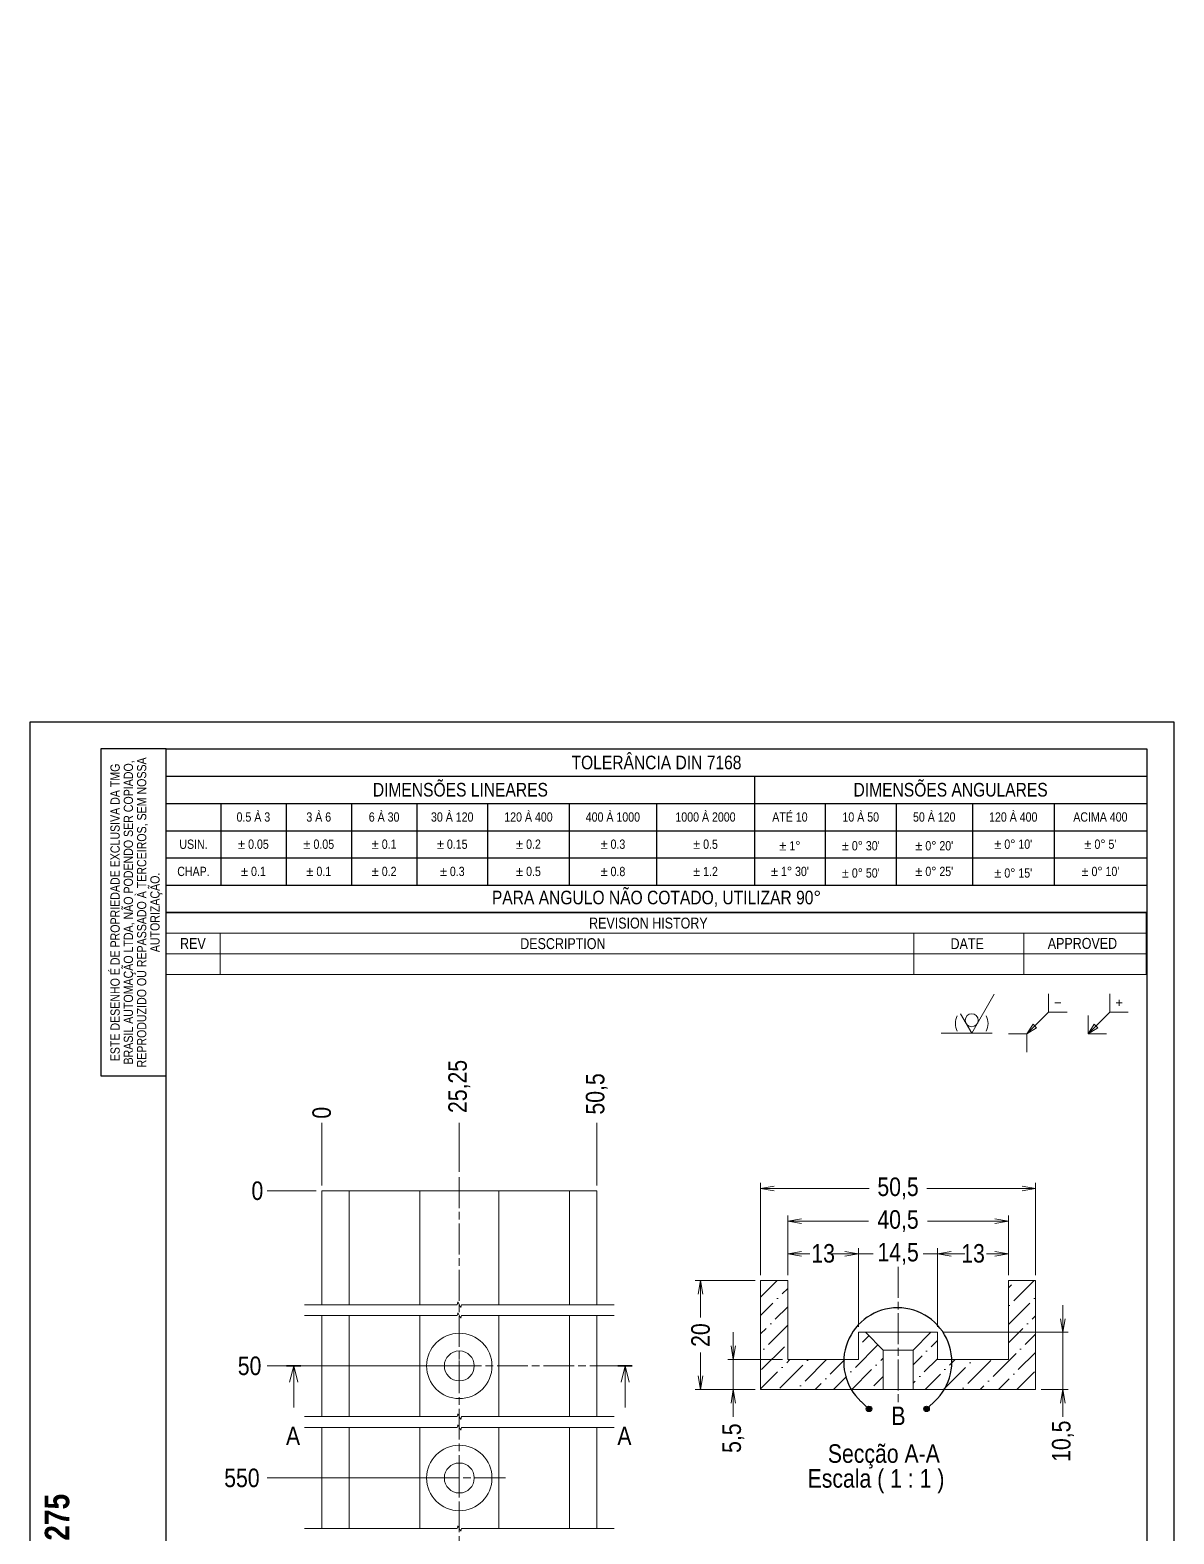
# Model space of a CAD drawing. Header units: millimetres. Extents: x 0 to 210, y 0 to 848.
# Drawn here: x 0 to 210, y 147.9 to 424 of the extents above; entities that cross this region are included whole.
import ezdxf

# ---------------------------------------------------------------- set-up
doc = ezdxf.new("R2010")
doc.units = ezdxf.units.MM
doc.linetypes.add('CHAIN', pattern=[0.3543, 0.2362, -0.0295, 0.0591, -0.0295])
doc.layers.get('0').update_dxf_attribs({"lineweight": 25})
for name, color, linetype, lineweight in [('BORDA', 7, 'Continuous', 25), ('CONTORNO', 7, 'Continuous', 9), ('TMG - Bordas do Detalhe', 7, 'Continuous', 25), ('TMG - Secção', 7, 'CHAIN', 18), ('TMG - Simbolos', 7, 'Continuous', 18), ('TMG - Título', 7, 'Continuous', 18), ('TMG - Visível', 7, 'Continuous', 18)]:
    doc.layers.add(name, color=color, linetype=linetype, lineweight=lineweight)
for name, color, linetype, lineweight, true_color in [('TMG - Cota', 1, 'Continuous', 18, 0xff0000), ('TMG - Hachura', 7, 'Continuous', 9, 0xff8000), ('TMG - Linha de Centro', 5, 'Continuous', 9, 0x0000ff), ('TMG - Linha de Quebra', 5, 'Continuous', 9, 0x0000ff), ('TMG - Marca de Centro', 5, 'Continuous', 9, 0x0000ff), ('TMG - Simbologia Usinagem', 5, 'Continuous', 18, 0x0000ff)]:
    doc.layers.add(name, color=color, linetype=linetype, lineweight=lineweight, true_color=true_color)
doc.styles.add('Estilo de texto118', font='')
doc.styles.add('Estilo de texto120', font='')
doc.styles.add('TMG - Cota', font='technic_.ttf')
doc.styles.add('TMG - Lista de Peças', font='technic_.ttf')
doc.styles.add('TMG - Tolerância', font='technic_.ttf')
doc.styles.get('Estilo de texto118').set_extended_font_data('Technic', bold=True)
doc.styles.get('Estilo de texto120').set_extended_font_data('Technic', bold=True)
doc.dimstyles.new('TMG - Cota', dxfattribs={"dimtxt": 3.4, "dimasz": 2.5, "dimexe": 1, "dimexo": 1, "dimgap": 0.8, "dimtad": 0, "dimtxsty": 'TMG - Cota', "dimblk": 'OPEN', "dimcen": 0.09, "dimdle": 10, "dimclrd": 256, "dimclre": 256, "dimclrt": 256, "dimadec": 0, "dimazin": 0, "dimtfac": 0.470588, "dimtmove": 0, "dimatfit": 3, "dimldrblk": 'Open-1', "dimfxl": 0, "dimtolj": 1, "dimtzin": 0, "dimlwd": -1, "dimlwe": -1, "dimarcsym": 0})
pattern_1 = [(45, (0, 0), (1.262849, 4.630445), [5.953125, -1.190625, 0, -1.190625])]

# ---------------------------------------------------------------- blocks, each defined once
blk = doc.blocks.new('Bordas BORDA A4')
at = {"layer": 'BORDA'}
for p, q in [((0, 297), (210, 297)), ((0, 0), (0, 297)), ((210, 297), (210, 0)), ((210, 0), (0, 0))]:
    blk.add_line(p, q, dxfattribs=at)
at = {"layer": 'BORDA', "lineweight": 30}
for p, q in [((25, 292), (205, 292)), ((25, 5), (25, 292)), ((205, 292), (205, 5)), ((205, 5), (25, 5))]:
    blk.add_line(p, q, dxfattribs=at)
at = {"layer": 'CONTORNO'}
for tag, p, height, style in [('STOCK_NUMBER_001', (7.2, 136.36), 4.5, 'Estilo de texto118'), ('FILENAME_AND_PATH_001', (23.73, 4.84), 2, 'Estilo de texto120')]:
    blk.add_attdef(tag, p, '', height=height, rotation=90, dxfattribs=dict(at, style=style))
blk = doc.blocks.new('TMG.Propriedade')
at = {"layer": 'TMG - Simbolos', "lineweight": 30}
for p, q in [((-12, 0), (-12, -60)), ((0, 0), (-12, 0)), ((-12, -60), (0, -60))]:
    blk.add_line(p, q, dxfattribs=at)
at = {"layer": 'TMG - Simbolos'}
blk.add_line((0, 0), (0, -60), dxfattribs=at)
at = {"layer": 'TMG - Simbolos', "insert": (-5.47, -30), "char_height": 1.7, "width": 58.8074, "attachment_point": 5, "rotation": 90, "line_spacing_factor": 0.860529, "style": 'TMG - Tolerância'}
blk.add_mtext('\\fTechnic|b0|i0;{\\H1.7000;ESTE DESENHO É DE PROPRIEDADE EXCLUSIVA DA TMG BRASIL AUTOMAÇÃO LTDA}\\fTechnic|b0|i0;{\\H1.7000;, NÃO PODENDO SER COPIADO, REPRODUZIDO OU REPASSADO À TERCEIROS, SEM NOSSA AUTORIZAÇÃO.}\\fTechnic|b0|i0;{\\H1.6000;\\P}', dxfattribs=at)
blk = doc.blocks.new('Tolerâncias DIN 7168')
at = {"layer": 'TMG - Simbolos', "lineweight": 30}
for p, q in [((-180, -30), (-180, 0)), ((-180, -5), (0, -5)), ((-72, -5), (-72, -25)), ((-180, -10), (0, -10)), ((-170, -10), (-170, -25)), ((-158, -10), (-158, -25)), ((-146, -10), (-146, -25)), ((-134, -10), (-134, -25)), ((-121, -10), (-121, -25)), ((-106, -10), (-106, -25)), ((-90, -10), (-90, -25)), ((-59, -10), (-59, -25)), ((-46, -10), (-46, -25)), ((-32, -10), (-32, -25)), ((-17, -10), (-17, -25)), ((-180, -15), (0, -15)), ((-180, -20), (0, -20)), ((-180, -25), (0, -25)), ((-180, -30), (0, -30)), ((0, -30), (-180, -30))]:
    blk.add_line(p, q, dxfattribs=at)
at = {"layer": 'TMG - Simbolos'}
for p, q in [((-180, 0), (0, 0)), ((0, 0), (0, -30))]:
    blk.add_line(p, q, dxfattribs=at)
at = {"layer": 'TMG - Simbolos', "attachment_point": 5, "style": 'TMG - Tolerância'}
for s, insert, char_height in [('\\fTechnic|b0|i0;{\\H2.5000;TOLERÂNCIA DIN 7168}', (-90, -2.5), 2.5), ('\\fTechnic|b0|i0;{\\H2.5000;DIMENSÕES LINEARES}', (-126, -7.5), 2.5), ('\\fTechnic|b0|i0;{\\H2.5000;DIMENSÕES ANGULARES}', (-36, -7.5), 2.5), ('\\fTechnic|b0|i0;{\\H1.7000;0.5 À 3}', (-164, -12.5), 1.7), ('\\fTechnic|b0|i0;{\\H1.7000;3 À 6}', (-152, -12.5), 1.7), ('\\fTechnic|b0|i0;{\\H1.7000;6 À 30}', (-140, -12.5), 1.7), ('\\fTechnic|b0|i0;{\\H1.7000;30 À 120}', (-127.5, -12.5), 1.7), ('\\fTechnic|b0|i0;{\\H1.7000;120 À 400}', (-113.5, -12.5), 1.7), ('\\fTechnic|b0|i0;{\\H1.7000;400 À 1000}', (-98, -12.5), 1.7), ('\\fTechnic|b0|i0;{\\H1.7000;1000 À 2000}', (-81, -12.5), 1.7), ('\\fTechnic|b0|i0;{\\H1.7000;ATÉ 10}', (-65.5, -12.5), 1.7), ('\\fTechnic|b0|i0;{\\H1.7000;10 À 50}', (-52.5, -12.5), 1.7), ('\\fTechnic|b0|i0;{\\H1.7000;50 À 120}', (-39, -12.5), 1.7), ('\\fTechnic|b0|i0;{\\H1.7000;120 À 400}', (-24.5, -12.5), 1.7), ('\\fTechnic|b0|i0;{\\H1.7000;ACIMA 400}', (-8.5, -12.49), 1.7), ('\\fTechnic|b0|i0;{\\H1.7000;USIN.}', (-175, -17.5), 1.7), ('\\fTechnic|b0|i0;{\\H1.7000;± 0.05}', (-164, -17.49), 1.7), ('\\fTechnic|b0|i0;{\\H1.7000;± 0.05}', (-152, -17.49), 1.7), ('\\fTechnic|b0|i0;{\\H1.7000;± 0.1}', (-140, -17.49), 1.7), ('\\fTechnic|b0|i0;{\\H1.7000;± 0.15}', (-127.5, -17.49), 1.7), ('\\fTechnic|b0|i0;{\\H1.7000;± 0.2}', (-113.5, -17.49), 1.7), ('\\fTechnic|b0|i0;{\\H1.7000;± 0.3}', (-98, -17.49), 1.7), ('\\fTechnic|b0|i0;{\\H1.7000;± 0.5}', (-81, -17.49), 1.7), ("\\fTechnic|b0|i0;{\\H1.7000;± 0° 10'}", (-24.5, -17.49), 1.7), ("\\fTechnic|b0|i0;{\\H1.7000;± 0° 5'}", (-8.5, -17.49), 1.7), ('\\fTechnic|b0|i0;{\\H1.7000;CHAP.}', (-175, -22.49), 1.7), ('\\fTechnic|b0|i0;{\\H1.7000;± 0.1}', (-164, -22.49), 1.7), ('\\fTechnic|b0|i0;{\\H1.7000;± 0.1}', (-152, -22.49), 1.7), ('\\fTechnic|b0|i0;{\\H1.7000;± 0.2}', (-140, -22.49), 1.7), ('\\fTechnic|b0|i0;{\\H1.7000;± 0.3}', (-127.5, -22.49), 1.7), ('\\fTechnic|b0|i0;{\\H1.7000;± 0.5}', (-113.5, -22.49), 1.7), ('\\fTechnic|b0|i0;{\\H1.7000;± 0.8}', (-98, -22.5), 1.7), ('\\fTechnic|b0|i0;{\\H1.7000;± 1.2}', (-81, -22.49), 1.7), ("\\fTechnic|b0|i0;{\\H1.7000;± 1° 30'}", (-65.5, -22.49), 1.7), ("\\fTechnic|b0|i0;{\\H1.7000;± 0° 25'}", (-39, -22.49), 1.7), ("\\fTechnic|b0|i0;{\\H1.7000;± 0° 10'}", (-8.5, -22.49), 1.7), ('\\fTechnic|b0|i0;{\\H2.5000;PARA ANGULO NÃO COTADO, UTILIZAR 90°}', (-90, -27.5), 2.5)]:
    blk.add_mtext(s, dxfattribs=dict(at, insert=insert, char_height=char_height))
at = {"layer": 'TMG - Simbolos', "char_height": 1.7, "attachment_point": 5, "line_spacing_factor": 3.529412, "style": 'TMG - Tolerância'}
for s, insert in [('\\fTechnic|b0|i0;{\\H1.7000;± 1°}\\fTechnic|b0|i0;{\\H1.6000;\\P}', (-65.5, -17.78)), ("\\fTechnic|b0|i0;{\\H1.7000;± 0° 30'}\\fTechnic|b0|i0;{\\H1.6000;\\P}", (-52.5, -17.78)), ("\\fTechnic|b0|i0;{\\H1.7000;± 0° 20'}\\fTechnic|b0|i0;{\\H1.6000;\\P}", (-39, -17.78)), ("\\fTechnic|b0|i0;{\\H1.7000;± 0° 50'}\\fTechnic|b0|i0;{\\H1.6000;\\P}", (-52.5, -22.78)), ("\\fTechnic|b0|i0;{\\H1.7000;± 0° 15'}\\fTechnic|b0|i0;{\\H1.6000;\\P}", (-24.5, -22.78))]:
    blk.add_mtext(s, dxfattribs=dict(at, insert=insert))
blk = doc.blocks.new('TMG.Rebarba')
at = {"layer": 'TMG - Simbolos'}
for p, q in [((-4.85, 2.65), (-4.85, 7.15)), ((-3.35, 4.9), (-1.85, 4.9)), ((10.15, 2.65), (10.15, 7.15)), ((11.65, 4.9), (13.15, 4.9)), ((12.4, 5.65), (12.4, 4.15)), ((-10.15, -2.65), (-4.85, 2.65)), ((-4.85, 2.65), (-0.35, 2.65)), ((4.85, -2.65), (10.15, 2.65)), ((4.85, 1.85), (4.85, -2.65)), ((10.15, 2.65), (14.65, 2.65)), ((-10.15, -2.65), (-14.65, -2.65)), ((-10.15, -2.65), (-8.67, -0.32)), ((-7.82, -1.17), (-10.15, -2.65)), ((-10.15, -2.65), (-10.15, -7.15)), ((-8.67, -0.32), (-7.82, -1.17)), ((4.85, -2.65), (6.33, -0.32)), ((7.18, -1.17), (4.85, -2.65)), ((4.85, -2.65), (9.35, -2.65)), ((6.33, -0.32), (7.18, -1.17))]:
    blk.add_line(p, q, dxfattribs=at)
blk = doc.blocks.new('(U.P.)')
at = {"layer": 'TMG - Simbologia Usinagem', "lineweight": 18}
for p, q in [((13, 9.53), (7.5, 0)), ((7.5, 0), (4.75, 4.76))]:
    blk.add_line(p, q, dxfattribs=at)
at = {"layer": 'TMG - Simbologia Usinagem'}
blk.add_circle((7.5, 3.18), 1.59, dxfattribs=at)
at = {"layer": 'TMG - Título'}
for q in [(0, 0), (12.5, 0)]:
    blk.add_line((7.5, 0), q, dxfattribs=at)
for start, end in [(151.9454, 208.0546), (331.9454, 28.0546)]:
    blk.add_arc((7.5, 2.38), 4, start, end, dxfattribs=at)
blk = doc.blocks.new('REVISION HISTORY')
at = {"layer": 'TMG - Simbolos'}
for p, q in [((25, 261.94), (204.88, 261.94)), ((25, 261.94), (25, 258.17)), ((204.88, 261.94), (204.88, 258.17)), ((25, 258.17), (204.88, 258.17)), ((25, 258.17), (25, 254.4)), ((34.93, 258.17), (34.93, 254.4)), ((162.26, 258.17), (162.26, 254.4)), ((182.46, 258.17), (182.46, 254.4)), ((204.88, 258.17), (204.88, 254.4)), ((25, 254.4), (204.88, 254.4)), ((25, 254.4), (25, 250.62)), ((34.93, 254.4), (34.93, 250.62)), ((162.26, 254.4), (162.26, 250.62)), ((182.46, 254.4), (182.46, 250.62)), ((204.88, 254.4), (204.88, 250.62)), ((25, 250.62), (204.88, 250.62))]:
    blk.add_line(p, q, dxfattribs=at)
at = {"layer": 'TMG - Simbolos', "char_height": 2, "attachment_point": 7, "style": 'TMG - Lista de Peças'}
for s, insert in [('REVISION HISTORY', (102.63, 259.01)), ('REV', (27.54, 255.29)), ('DESCRIPTION', (89.99, 255.24)), ('DATE', (168.99, 255.26)), ('APPROVED', (186.84, 255.28))]:
    blk.add_mtext(s, dxfattribs=dict(at, insert=insert))
blk = doc.blocks.new('*D29')
at = {"layer": 'Defpoints', "color": 0, "transparency": 16777216}
for p in [(53.55, 847.91), (43.55, 210.89), (53.55, 210.89)]:
    blk.add_point(p, dxfattribs=at)
at = {"layer": 'TMG - Cota', "transparency": 16777216}
blk.add_line((52.55, 210.89), (43.55, 210.89), dxfattribs=at)
at = {"layer": 'TMG - Cota', "transparency": 16777216, "insert": (41.73, 210.89), "char_height": 3.4, "attachment_point": 5, "style": 'TMG - Cota'}
blk.add_mtext('\\A1;0', dxfattribs=at)
blk = doc.blocks.new('_Open')
at = {"color": 0, "linetype": 'ByBlock', "lineweight": -2}
for p, q in [((-1, 0.17), (0, 0)), ((-1, -0.17), (0, 0)), ((0, 0), (-1, 0))]:
    blk.add_line(p, q, dxfattribs=at)
blk = doc.blocks.new('Open-1')
at = {"color": 0}
for p, q in [((0, 0), (-1, 0.25)), ((-1, 0), (0, 0)), ((-1, -0.25), (0, 0))]:
    blk.add_line(p, q, dxfattribs=at)
blk = doc.blocks.new('*D30')
at = {"layer": 'Defpoints', "color": 0, "transparency": 16777216}
for p in [(53.55, 847.91), (43.55, 158.18), (78.8, 158.18)]:
    blk.add_point(p, dxfattribs=at)
at = {"layer": 'TMG - Cota', "transparency": 16777216}
blk.add_line((77.8, 158.18), (43.55, 158.18), dxfattribs=at)
at = {"layer": 'TMG - Cota', "transparency": 16777216, "insert": (38.89, 158.18), "char_height": 3.4, "attachment_point": 5, "style": 'TMG - Cota'}
blk.add_mtext('\\A1;550', dxfattribs=at)
blk = doc.blocks.new('*D31')
at = {"layer": 'Defpoints', "color": 0, "transparency": 16777216}
for p in [(53.55, 847.91), (43.55, 137.54), (78.8, 137.54)]:
    blk.add_point(p, dxfattribs=at)
at = {"layer": 'TMG - Cota', "transparency": 16777216}
blk.add_line((77.8, 137.54), (43.55, 137.54), dxfattribs=at)
at = {"layer": 'TMG - Cota', "transparency": 16777216, "insert": (38.35, 137.54), "char_height": 3.4, "attachment_point": 5, "style": 'TMG - Cota'}
blk.add_mtext('\\A1;1050', dxfattribs=at)
blk = doc.blocks.new('*D32')
at = {"layer": 'Defpoints', "color": 0, "transparency": 16777216}
for p in [(53.55, 847.91), (43.55, 117.07), (78.8, 117.07)]:
    blk.add_point(p, dxfattribs=at)
at = {"layer": 'TMG - Cota', "transparency": 16777216}
blk.add_line((77.8, 117.07), (43.55, 117.07), dxfattribs=at)
at = {"layer": 'TMG - Cota', "transparency": 16777216, "insert": (38.29, 117.07), "char_height": 3.4, "attachment_point": 5, "style": 'TMG - Cota'}
blk.add_mtext('\\A1;1350', dxfattribs=at)
blk = doc.blocks.new('*D33')
at = {"layer": 'Defpoints', "color": 0, "transparency": 16777216}
for p in [(53.55, 847.91), (43.55, 84.93), (53.55, 84.93)]:
    blk.add_point(p, dxfattribs=at)
at = {"layer": 'TMG - Cota', "transparency": 16777216}
blk.add_line((52.55, 84.93), (43.55, 84.93), dxfattribs=at)
at = {"layer": 'TMG - Cota', "transparency": 16777216, "insert": (38.29, 84.93), "char_height": 3.4, "attachment_point": 5, "style": 'TMG - Cota'}
blk.add_mtext('\\A1;1400', dxfattribs=at)
blk = doc.blocks.new('*D34')
at = {"layer": 'Defpoints', "color": 0, "transparency": 16777216}
for p in [(53.55, 847.91), (53.55, 223.39), (53.55, 210.89)]:
    blk.add_point(p, dxfattribs=at)
at = {"layer": 'TMG - Cota', "transparency": 16777216}
blk.add_line((53.55, 211.89), (53.55, 223.39), dxfattribs=at)
at = {"layer": 'TMG - Cota', "transparency": 16777216, "insert": (53.55, 225.22), "char_height": 3.4, "attachment_point": 5, "rotation": 90, "style": 'TMG - Cota'}
blk.add_mtext('\\A1;0', dxfattribs=at)
blk = doc.blocks.new('*D35')
at = {"layer": 'Defpoints', "color": 0, "transparency": 16777216}
for p in [(53.55, 847.91), (78.8, 223.39), (78.8, 213.39)]:
    blk.add_point(p, dxfattribs=at)
at = {"layer": 'TMG - Cota', "transparency": 16777216}
blk.add_line((78.8, 214.39), (78.8, 223.39), dxfattribs=at)
at = {"layer": 'TMG - Cota', "transparency": 16777216, "insert": (78.8, 230.05), "char_height": 3.4, "attachment_point": 5, "rotation": 90, "style": 'TMG - Cota'}
blk.add_mtext('\\A1;25,25', dxfattribs=at)
blk = doc.blocks.new('*D36')
at = {"layer": 'Defpoints', "color": 0, "transparency": 16777216}
for p in [(53.55, 847.91), (104.05, 223.39), (104.05, 210.89)]:
    blk.add_point(p, dxfattribs=at)
at = {"layer": 'TMG - Cota', "transparency": 16777216}
blk.add_line((104.05, 211.89), (104.05, 223.39), dxfattribs=at)
at = {"layer": 'TMG - Cota', "transparency": 16777216, "insert": (104.05, 228.68), "char_height": 3.4, "attachment_point": 5, "rotation": 90, "style": 'TMG - Cota'}
blk.add_mtext('\\A1;50,5', dxfattribs=at)
blk = doc.blocks.new('SeçãoTrans2D0')
at = {"layer": 'TMG - Secção', "linetype": 'Continuous', "lineweight": 35}
for p, q in [((47.09, 178.75), (49.71, 178.75)), ((107.93, 178.75), (110.55, 178.75))]:
    blk.add_line(p, q, dxfattribs=at)
at = {"layer": 'TMG - Secção', "linetype": 'Continuous'}
for p, q in [((48.4, 178.75), (47.65, 175.75)), ((48.4, 175.75), (48.4, 178.75)), ((49.15, 175.75), (48.4, 178.75)), ((109.24, 178.75), (108.49, 175.75)), ((109.24, 175.75), (109.24, 178.75)), ((109.99, 175.75), (109.24, 178.75)), ((48.4, 171.14), (48.4, 175.75)), ((109.24, 171.14), (109.24, 175.75))]:
    blk.add_line(p, q, dxfattribs=at)
at = {"layer": 'TMG - Secção', "char_height": 3.4, "attachment_point": 7, "style": 'TMG - Cota'}
for insert in [(46.98, 164.21), (107.82, 164.21)]:
    blk.add_mtext('A', dxfattribs=dict(at, insert=insert))
blk = doc.blocks.new('*D38')
at = {"layer": 'Defpoints', "color": 0, "transparency": 16777216}
for p in [(53.55, 847.91), (43.55, 178.75), (78.8, 178.75)]:
    blk.add_point(p, dxfattribs=at)
at = {"layer": 'TMG - Cota', "transparency": 16777216}
blk.add_line((77.8, 178.75), (43.55, 178.75), dxfattribs=at)
at = {"layer": 'TMG - Cota', "transparency": 16777216, "insert": (40.3, 178.75), "char_height": 3.4, "attachment_point": 5, "style": 'TMG - Cota'}
blk.add_mtext('\\A1;50', dxfattribs=at)
blk = doc.blocks.new('Detalhe2D0')
at = {"layer": 'TMG - Bordas do Detalhe'}
h = blk.add_hatch(color=256, dxfattribs=at)
edge = h.paths.add_edge_path()
edge.add_arc((154.01, 170.86), 0.5, 0, 360)
h = blk.add_hatch(color=256, dxfattribs=at)
edge = h.paths.add_edge_path()
edge.add_arc((164.59, 170.86), 0.5, 0, 360)
at = {"layer": 'TMG - Bordas do Detalhe', "linetype": 'Continuous'}
for p, q in [((152.55, 172.22), (153.64, 171.2)), ((166.06, 172.22), (164.96, 171.2))]:
    blk.add_line(p, q, dxfattribs=at)
for centre in [(154.01, 170.86), (164.59, 170.86)]:
    blk.add_circle(centre, 0.5, dxfattribs=at)
at = {"layer": 'TMG - Bordas do Detalhe'}
blk.add_arc((159.3, 179.49), 9.93, 312.8887, 227.1113, dxfattribs=at)
at = {"layer": 'TMG - Bordas do Detalhe', "insert": (158.13, 167.89), "char_height": 3.4, "attachment_point": 7, "style": 'TMG - Cota'}
blk.add_mtext('B', dxfattribs=at)
blk = doc.blocks.new('*D40')
at = {"layer": 'Defpoints', "color": 0, "transparency": 16777216}
for p in [(139.11, 179.92), (129.11, 174.42), (134.11, 174.42)]:
    blk.add_point(p, dxfattribs=at)
at = {"layer": 'TMG - Cota', "transparency": 16777216}
for p, q in [((129.11, 182.42), (129.11, 184.92)), ((138.11, 179.92), (128.11, 179.92)), ((129.11, 179.92), (129.11, 174.42)), ((133.11, 174.42), (128.11, 174.42)), ((129.11, 171.92), (129.11, 169.42))]:
    blk.add_line(p, q, dxfattribs=at)
at = {"layer": 'TMG - Cota', "transparency": 16777216, "xscale": 2.5, "yscale": 2.5, "zscale": 2.5}
for p, rotation in [((129.11, 179.92), 270), ((129.11, 174.42), 90)]:
    blk.add_blockref('_Open', p, dxfattribs=dict(at, rotation=rotation))
at = {"layer": 'TMG - Cota', "transparency": 16777216, "insert": (127.11, 165.49), "char_height": 3.4, "attachment_point": 2, "rotation": 90, "style": 'TMG - Cota'}
blk.add_mtext('\\A1;5,5', dxfattribs=at)
blk = doc.blocks.new('*D41')
at = {"layer": 'Defpoints', "color": 0, "transparency": 16777216}
for p in [(134.11, 194.42), (123.11, 174.42), (134.11, 174.42)]:
    blk.add_point(p, dxfattribs=at)
at = {"layer": 'TMG - Cota', "transparency": 16777216}
for p, q in [((133.11, 194.42), (122.11, 194.42)), ((123.11, 191.92), (123.11, 187.62)), ((123.11, 176.92), (123.11, 181.19)), ((133.11, 174.42), (122.11, 174.42))]:
    blk.add_line(p, q, dxfattribs=at)
at = {"layer": 'TMG - Cota', "transparency": 16777216, "xscale": 2.5, "yscale": 2.5, "zscale": 2.5}
for p, rotation in [((123.11, 194.42), 90), ((123.11, 174.42), 270)]:
    blk.add_blockref('_Open', p, dxfattribs=dict(at, rotation=rotation))
at = {"layer": 'TMG - Cota', "transparency": 16777216, "insert": (121.38, 184.41), "char_height": 3.4, "attachment_point": 2, "rotation": 90, "style": 'TMG - Cota'}
blk.add_mtext('\\A1;20', dxfattribs=at)
blk = doc.blocks.new('*D42')
at = {"layer": 'Defpoints', "color": 0, "transparency": 16777216}
for p in [(166.61, 184.92), (184.61, 174.42), (189.61, 174.42)]:
    blk.add_point(p, dxfattribs=at)
at = {"layer": 'TMG - Cota', "transparency": 16777216}
for p, q in [((189.61, 187.42), (189.61, 189.92)), ((167.61, 184.92), (190.61, 184.92)), ((189.61, 184.92), (189.61, 174.42)), ((185.61, 174.42), (190.61, 174.42)), ((189.61, 171.92), (189.61, 169.41))]:
    blk.add_line(p, q, dxfattribs=at)
at = {"layer": 'TMG - Cota', "transparency": 16777216, "xscale": 2.5, "yscale": 2.5, "zscale": 2.5}
for p, rotation in [((189.61, 184.92), 270), ((189.61, 174.42), 90)]:
    blk.add_blockref('_Open', p, dxfattribs=dict(at, rotation=rotation))
at = {"layer": 'TMG - Cota', "transparency": 16777216, "insert": (187.61, 164.93), "char_height": 3.4, "attachment_point": 2, "rotation": 90, "style": 'TMG - Cota'}
blk.add_mtext('\\A1;10,5', dxfattribs=at)
blk = doc.blocks.new('*D43')
at = {"layer": 'Defpoints', "color": 0, "transparency": 16777216}
for p in [(152.11, 199.34), (139.11, 194.42), (152.11, 184.92)]:
    blk.add_point(p, dxfattribs=at)
at = {"layer": 'TMG - Cota', "transparency": 16777216}
for p, q in [((139.11, 195.42), (139.11, 200.34)), ((141.61, 199.34), (143.15, 199.34)), ((149.61, 199.34), (148.05, 199.34)), ((152.11, 185.92), (152.11, 200.34))]:
    blk.add_line(p, q, dxfattribs=at)
at = {"layer": 'TMG - Cota', "transparency": 16777216, "xscale": 2.5, "yscale": 2.5, "zscale": 2.5, "rotation": 180}
blk.add_blockref('_Open', (139.11, 199.34), dxfattribs=at)
at = {"layer": 'TMG - Cota', "transparency": 16777216, "xscale": 2.5, "yscale": 2.5, "zscale": 2.5}
blk.add_blockref('_Open', (152.11, 199.34), dxfattribs=at)
at = {"layer": 'TMG - Cota', "transparency": 16777216, "insert": (145.6, 201.12), "char_height": 3.4, "attachment_point": 2, "style": 'TMG - Cota'}
blk.add_mtext('\\A1;13', dxfattribs=at)
blk = doc.blocks.new('*D44')
at = {"layer": 'Defpoints', "color": 0, "transparency": 16777216}
for p in [(166.61, 199.34), (152.11, 184.92), (166.61, 184.92)]:
    blk.add_point(p, dxfattribs=at)
at = {"layer": 'TMG - Cota', "transparency": 16777216}
for p, q in [((149.61, 199.34), (147.11, 199.34)), ((152.11, 185.92), (152.11, 200.34)), ((152.11, 199.34), (154.61, 199.34)), ((154.61, 199.34), (154.79, 199.34)), ((164.11, 199.34), (163.95, 199.34)), ((166.61, 199.34), (164.11, 199.34)), ((166.61, 185.92), (166.61, 200.34)), ((169.11, 199.34), (171.61, 199.34))]:
    blk.add_line(p, q, dxfattribs=at)
at = {"layer": 'TMG - Cota', "transparency": 16777216, "xscale": 2.5, "yscale": 2.5, "zscale": 2.5}
blk.add_blockref('_Open', (152.11, 199.34), dxfattribs=at)
at = {"layer": 'TMG - Cota', "transparency": 16777216, "xscale": 2.5, "yscale": 2.5, "zscale": 2.5, "rotation": 180}
blk.add_blockref('_Open', (166.61, 199.34), dxfattribs=at)
at = {"layer": 'TMG - Cota', "transparency": 16777216, "insert": (159.37, 201.34), "char_height": 3.4, "attachment_point": 2, "style": 'TMG - Cota'}
blk.add_mtext('\\A1;14,5', dxfattribs=at)
blk = doc.blocks.new('*D45')
at = {"layer": 'Defpoints', "color": 0, "transparency": 16777216}
for p in [(179.61, 199.34), (179.61, 194.42), (166.61, 184.92)]:
    blk.add_point(p, dxfattribs=at)
at = {"layer": 'TMG - Cota', "transparency": 16777216}
for p, q in [((166.61, 185.92), (166.61, 200.34)), ((169.11, 199.34), (170.67, 199.34)), ((177.11, 199.34), (175.57, 199.34)), ((179.61, 195.42), (179.61, 200.34))]:
    blk.add_line(p, q, dxfattribs=at)
at = {"layer": 'TMG - Cota', "transparency": 16777216, "xscale": 2.5, "yscale": 2.5, "zscale": 2.5, "rotation": 180}
blk.add_blockref('_Open', (166.61, 199.34), dxfattribs=at)
at = {"layer": 'TMG - Cota', "transparency": 16777216, "xscale": 2.5, "yscale": 2.5, "zscale": 2.5}
blk.add_blockref('_Open', (179.61, 199.34), dxfattribs=at)
at = {"layer": 'TMG - Cota', "transparency": 16777216, "insert": (173.12, 201.12), "char_height": 3.4, "attachment_point": 2, "style": 'TMG - Cota'}
blk.add_mtext('\\A1;13', dxfattribs=at)
blk = doc.blocks.new('*D46')
at = {"layer": 'Defpoints', "color": 0, "transparency": 16777216}
for p in [(179.61, 205.34), (139.11, 194.42), (179.61, 194.42)]:
    blk.add_point(p, dxfattribs=at)
at = {"layer": 'TMG - Cota', "transparency": 16777216}
for p, q in [((139.11, 195.42), (139.11, 206.34)), ((141.61, 205.34), (153.94, 205.34)), ((177.11, 205.34), (164.75, 205.34)), ((179.61, 195.42), (179.61, 206.34))]:
    blk.add_line(p, q, dxfattribs=at)
at = {"layer": 'TMG - Cota', "transparency": 16777216, "xscale": 2.5, "yscale": 2.5, "zscale": 2.5, "rotation": 180}
blk.add_blockref('_Open', (139.11, 205.34), dxfattribs=at)
at = {"layer": 'TMG - Cota', "transparency": 16777216, "xscale": 2.5, "yscale": 2.5, "zscale": 2.5}
blk.add_blockref('_Open', (179.61, 205.34), dxfattribs=at)
at = {"layer": 'TMG - Cota', "transparency": 16777216, "insert": (159.35, 207.34), "char_height": 3.4, "attachment_point": 2, "style": 'TMG - Cota'}
blk.add_mtext('\\A1;40,5', dxfattribs=at)
blk = doc.blocks.new('*D47')
at = {"layer": 'Defpoints', "color": 0, "transparency": 16777216}
for p in [(184.61, 211.34), (134.11, 194.42), (184.61, 194.42)]:
    blk.add_point(p, dxfattribs=at)
at = {"layer": 'TMG - Cota', "transparency": 16777216}
for p, q in [((134.11, 195.42), (134.11, 212.34)), ((136.61, 211.34), (154.06, 211.34)), ((182.11, 211.34), (164.63, 211.34)), ((184.61, 195.42), (184.61, 212.34))]:
    blk.add_line(p, q, dxfattribs=at)
at = {"layer": 'TMG - Cota', "transparency": 16777216, "xscale": 2.5, "yscale": 2.5, "zscale": 2.5, "rotation": 180}
blk.add_blockref('_Open', (134.11, 211.34), dxfattribs=at)
at = {"layer": 'TMG - Cota', "transparency": 16777216, "xscale": 2.5, "yscale": 2.5, "zscale": 2.5}
blk.add_blockref('_Open', (184.61, 211.34), dxfattribs=at)
at = {"layer": 'TMG - Cota', "transparency": 16777216, "insert": (159.35, 213.34), "char_height": 3.4, "attachment_point": 2, "style": 'TMG - Cota'}
blk.add_mtext('\\A1;50,5', dxfattribs=at)

msp = doc.modelspace()

# ---------------------------------------------------------------- hatches: boundary and pattern name
at = {"layer": 'TMG - Hachura'}
h = msp.add_hatch(dxfattribs=at)
h.set_pattern_fill('ANSI36', color=256, scale=19.05, style=0)
h.set_pattern_definition(pattern_1)
h.paths.add_polyline_path([(134.106, 194.419), (134.106, 174.419), (156.606, 174.419), (156.606, 181.669), (153.356, 184.919), (152.106, 184.919), (152.106, 179.919), (139.106, 179.919), (139.106, 194.419)])
h = msp.add_hatch(dxfattribs=at)
h.set_pattern_fill('ANSI36', color=256, scale=19.05, style=0)
h.set_pattern_definition(pattern_1)
h.paths.add_polyline_path([(165.356, 184.919), (162.106, 181.669), (162.106, 174.419), (184.606, 174.419), (184.606, 194.419), (179.606, 194.419), (179.606, 179.919), (166.606, 179.919), (166.606, 184.919)])

# ---------------------------------------------------------------- linework, layer by layer
at = {"layer": 'TMG - Linha de Centro', "linetype": 'CHAIN', "ltscale": 23.990969}
for p, q in [((78.805, 213.395), (78.805, 82.433)), ((159.356, 196.919), (159.356, 171.919))]:
    msp.add_line(p, q, dxfattribs=at)
at = {"layer": 'TMG - Linha de Quebra', "flags": 128}
for points in [[(50.38, 189.99), (78.382, 189.99), (78.516, 190.49), (79.094, 189.49), (79.228, 189.99), (107.23, 189.99)], [(50.38, 187.99), (78.382, 187.99), (78.516, 188.49), (79.094, 187.49), (79.228, 187.99), (107.23, 187.99)], [(50.38, 169.439), (78.382, 169.439), (78.516, 169.939), (79.094, 168.939), (79.228, 169.439), (107.23, 169.439)], [(50.38, 167.439), (78.382, 167.439), (78.516, 167.939), (79.094, 166.939), (79.228, 167.439), (107.23, 167.439)], [(50.38, 148.914), (78.382, 148.914), (78.516, 149.414), (79.094, 148.414), (79.228, 148.914), (107.23, 148.914)]]:
    msp.add_lwpolyline(points, dxfattribs=at)
at = {"layer": 'TMG - Marca de Centro', "linetype": 'CHAIN', "ltscale": 5.555937}
for p, q in [((78.805, 181.25), (78.805, 176.25)), ((78.805, 160.68), (78.805, 155.68))]:
    msp.add_line(p, q, dxfattribs=at)
at = {"layer": 'TMG - Marca de Centro', "linetype": 'CHAIN', "ltscale": 23.990969}
for p, q in [((108.406, 178.75), (49.311, 178.75)), ((87.305, 158.18), (70.305, 158.18))]:
    msp.add_line(p, q, dxfattribs=at)
at = {"layer": 'TMG - Visível'}
for p, q in [((53.555, 210.895), (53.555, 189.99)), ((58.555, 210.895), (53.555, 210.895)), ((58.555, 210.895), (58.555, 189.99)), ((71.555, 210.895), (58.555, 210.895)), ((71.555, 210.895), (71.555, 189.99)), ((86.055, 210.895), (71.555, 210.895)), ((86.055, 210.895), (86.055, 189.99)), ((99.055, 210.895), (86.055, 210.895)), ((99.055, 210.895), (99.055, 189.99)), ((104.055, 210.895), (99.055, 210.895)), ((104.055, 210.895), (104.055, 189.99)), ((134.106, 194.419), (134.106, 174.419)), ((139.106, 194.419), (134.106, 194.419)), ((139.106, 179.919), (139.106, 194.419)), ((184.606, 194.419), (179.606, 194.419)), ((179.606, 194.419), (179.606, 179.919)), ((184.606, 174.419), (184.606, 194.419)), ((53.555, 187.99), (53.555, 169.439)), ((58.555, 187.99), (58.555, 169.439)), ((71.555, 187.99), (71.555, 169.439)), ((86.055, 187.99), (86.055, 169.439)), ((99.055, 187.99), (99.055, 169.439)), ((104.055, 187.99), (104.055, 169.439)), ((153.356, 184.919), (152.106, 184.919)), ((152.106, 184.919), (152.106, 179.919)), ((156.606, 181.669), (153.356, 184.919)), ((153.356, 184.919), (165.356, 184.919)), ((165.356, 184.919), (162.106, 181.669)), ((166.606, 184.919), (165.356, 184.919)), ((166.606, 179.919), (166.606, 184.919)), ((152.106, 179.919), (139.106, 179.919)), ((156.606, 174.419), (156.606, 181.669)), ((162.106, 181.669), (156.606, 181.669)), ((162.106, 181.669), (162.106, 174.419)), ((179.606, 179.919), (166.606, 179.919)), ((134.106, 174.419), (156.606, 174.419)), ((162.106, 174.419), (156.606, 174.419)), ((162.106, 174.419), (184.606, 174.419)), ((53.555, 167.439), (53.555, 148.914)), ((58.555, 167.439), (58.555, 148.914)), ((71.555, 167.439), (71.555, 148.914)), ((86.055, 167.439), (86.055, 148.914)), ((99.055, 167.439), (99.055, 148.914)), ((104.055, 167.439), (104.055, 148.914))]:
    msp.add_line(p, q, dxfattribs=at)
for centre, radius in [((78.805, 178.75), 6), ((78.805, 178.75), 2.75), ((78.805, 158.18), 6), ((78.805, 158.18), 2.75)]:
    msp.add_circle(centre, radius, dxfattribs=at)

# ---------------------------------------------------------------- block references
msp.add_blockref('Bordas BORDA A4', (0, 0)).add_auto_attribs({'STOCK_NUMBER_001': '04-0275', 'FILENAME_AND_PATH_001': 'M:\\Engenharia\\Mecânica\\Desenhos Montagem\\Biblioteca\\04 - FABRICAÇÃO - ESPECIAIS\\04-0275.ipt'})
for name, p in [('TMG.Propriedade', (25, 292)), ('Tolerâncias DIN 7168', (205, 292))]:
    msp.add_blockref(name, p)
at = {"xscale": 0.75, "yscale": 0.75, "zscale": 0.75}
for name, p in [('(U.P.)', (167.25, 239.821)), ('TMG.Rebarba', (190.633, 241.717))]:
    msp.add_blockref(name, p, dxfattribs=at)
at = {"layer": 'TMG - Bordas do Detalhe'}
msp.add_blockref('Detalhe2D0', (0, 0), dxfattribs=at)
at = {"layer": 'TMG - Secção'}
msp.add_blockref('SeçãoTrans2D0', (0, 0), dxfattribs=at)
at = {"layer": 'TMG - Simbolos'}
msp.add_blockref('REVISION HISTORY', (0, 0), dxfattribs=at)

# ---------------------------------------------------------------- texts
at = {"layer": 'TMG - Simbolos', "char_height": 3.4, "attachment_point": 7, "style": 'TMG - Cota'}
for s, insert in [('Secção A-A', (146.462, 159.92)), ('Escala ( 1 : 1 )', (142.752, 155.379))]:
    msp.add_mtext(s, dxfattribs=dict(at, insert=insert))

# ---------------------------------------------------------------- dimensions: what is measured, and where the dimension line sits
at = {"layer": 'TMG - Cota'}
for feature_location, offset, dtype, text, picture, middle in [((78.805, 117.074), (-35.25, 0), 0, '1350', '*D32', (38.294, 117.074)), ((53.555, 84.933), (-10, 0), 0, '1400', '*D33', (38.294, 84.933)), ((78.805, 137.544), (-35.25, 0), 0, '1050', '*D31', (38.346, 137.544)), ((78.805, 158.18), (-35.25, 0), 0, '550', '*D30', (38.893, 158.18)), ((78.805, 178.75), (-35.25, 0), 0, '50', '*D38', (40.302, 178.75)), ((53.555, 210.895), (-10, 0), 0, '0', '*D29', (41.726, 210.895)), ((53.555, 210.895), (0, 12.5), 1, '0', '*D34', (53.555, 225.224)), ((78.805, 213.395), (0, 10), 1, '25,25', '*D35', (78.805, 230.053)), ((104.055, 210.895), (0, 12.5), 1, '50,5', '*D36', (104.055, 228.681))]:
    dim = msp.add_ordinate_dim(feature_location=feature_location, offset=offset, dtype=dtype, origin=(53.555, 847.914), text=text, dimstyle='TMG - Cota', override={"dimgap": 0.8, "dimtad": 0, "dimdec": 2, "dimtol": 0, "dimlim": 0, "dimtp": 0, "dimtm": 0, "dimtdec": 2}, dxfattribs=at)
    dim.commit()
    dim.dimension.update_dxf_attribs({"geometry": picture, "text_midpoint": middle})
for base, p1, p2, angle, override, picture, middle in [((184.606, 211.341), (134.106, 194.419), (184.606, 194.419), 180, {"dimgap": 0.8, "dimdec": 2, "dimtol": 0, "dimlim": 0, "dimtp": 0, "dimtm": 0, "dimtdec": 2, "dimtofl": 0, "dimatfit": 1}, '*D47', (159.346, 211.341)), ((166.606, 199.341), (152.106, 184.919), (166.606, 184.919), 180, {"dimgap": 0.8, "dimdec": 2, "dimtol": 0, "dimlim": 0, "dimtp": 0, "dimtm": 0, "dimtdec": 2, "dimtofl": 0}, '*D44', (159.366, 199.341)), ((123.106, 174.419), (134.106, 194.419), (134.106, 174.419), 90, {"dimgap": 0.8, "dimdec": 2, "dimtol": 0, "dimlim": 0, "dimtp": 0, "dimtm": 0, "dimtdec": 2, "dimtofl": 0, "dimatfit": 1}, '*D41', (123.106, 184.409)), ((189.606, 174.419), (166.606, 184.919), (184.606, 174.419), 90, {"dimgap": 0.8, "dimdec": 2, "dimtol": 0, "dimlim": 0, "dimtp": 0, "dimtm": 0, "dimtdec": 2, "dimtofl": 1, "dimatfit": 1}, '*D42', (189.606, 164.933)), ((129.106, 174.419), (139.106, 179.919), (134.106, 174.419), 90, {"dimgap": 0.8, "dimdec": 2, "dimtol": 0, "dimlim": 0, "dimtp": 0, "dimtm": 0, "dimtdec": 2, "dimtofl": 1, "dimatfit": 1}, '*D40', (129.106, 165.49))]:
    dim = msp.add_linear_dim(base=base, p1=p1, p2=p2, angle=angle, dimstyle='TMG - Cota', override=override, dxfattribs=at)
    dim.commit()
    dim.dimension.update_dxf_attribs({"geometry": picture, "text_midpoint": middle, "dimtype": 160})
for base, p1, p2, picture, middle in [((179.606, 205.341), (139.106, 194.419), (179.606, 194.419), '*D46', (159.346, 205.341)), ((152.106, 199.341), (139.106, 194.419), (152.106, 184.919), '*D43', (145.596, 199.341)), ((179.606, 199.341), (166.606, 184.919), (179.606, 194.419), '*D45', (173.116, 199.341))]:
    dim = msp.add_linear_dim(base=base, p1=p1, p2=p2, dimstyle='TMG - Cota', override={"dimgap": 0.8, "dimdec": 2, "dimtol": 0, "dimlim": 0, "dimtp": 0, "dimtm": 0, "dimtdec": 2, "dimtofl": 0, "dimatfit": 1}, dxfattribs=at)
    dim.commit()
    dim.dimension.update_dxf_attribs({"geometry": picture, "text_midpoint": middle, "dimtype": 160})

doc.saveas('drawing.dxf')
